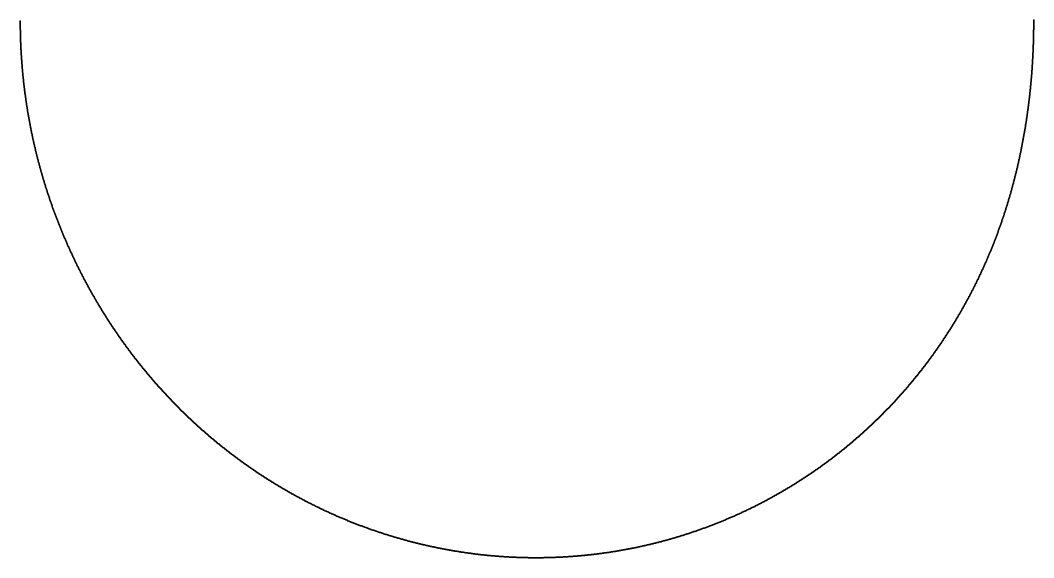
# Model space of a CAD drawing. Header units: metres. Extents: x -296 to 247, y -287 to 288.
# Drawn here: x -296 to 247, y -287 to 0 of the extents above; entities that cross this region are included whole.
import ezdxf

# ---------------------------------------------------------------- set-up
doc = ezdxf.new("R2010")
doc.units = ezdxf.units.M

msp = doc.modelspace()

# ---------------------------------------------------------------- linework, layer by layer
for p in [(-296.01, 0.02), (246.76, 0.44), (246.76, 0), (246.76, 0), (-296.01, -0.47), (-296.01, -0.96), (-296.01, -1.45), (-296, -1.94), (-296, -2.43), (-295.99, -2.92), (-295.99, -3.41), (-295.98, -3.9), (-295.98, -4.39), (-295.97, -4.87), (-295.96, -5.36), (246.73, -4.94), (246.74, -3.97), (246.74, -4.45), (246.75, -2.99), (246.75, -3.48), (246.76, -0.05), (246.76, -0.54), (246.76, -1.03), (246.76, -1.52), (246.76, -1.52), (246.76, -2.01), (246.76, -2.5), (-295.95, -5.85), (-295.94, -6.34), (-295.93, -6.83), (-295.92, -7.32), (-295.91, -7.81), (-295.89, -8.3), (-295.88, -8.79), (-295.86, -9.28), (-295.85, -9.77), (-295.83, -10.26), (-295.81, -10.75), (246.61, -10.82), (246.62, -10.33), (246.64, -9.84), (246.65, -9.35), (246.66, -8.86), (246.67, -8.37), (246.68, -7.88), (246.69, -7.39), (246.7, -6.9), (246.71, -6.41), (246.72, -5.92), (246.73, -5.43), (-295.8, -11.24), (-295.78, -11.73), (-295.76, -12.21), (-295.74, -12.7), (-295.72, -13.19), (-295.69, -13.68), (-295.67, -14.17), (-295.65, -14.66), (-295.62, -15.15), (-295.6, -15.64), (-295.57, -16.13), (246.41, -16.2), (246.43, -15.71), (246.45, -15.22), (246.47, -14.73), (246.49, -14.24), (246.51, -13.75), (246.53, -13.26), (246.54, -12.77), (246.56, -12.29), (246.58, -11.8), (246.59, -11.31), (-295.54, -16.62), (-295.51, -17.1), (-295.49, -17.59), (-295.46, -18.08), (-295.43, -18.57), (-295.39, -19.06), (-295.36, -19.55), (-295.33, -20.04), (-295.3, -20.52), (-295.26, -21.01), (-295.23, -21.5), (246.13, -21.58), (246.16, -21.09), (246.19, -20.6), (246.22, -20.11), (246.24, -19.62), (246.27, -19.13), (246.29, -18.64), (246.32, -18.15), (246.34, -17.67), (246.37, -17.18), (246.39, -16.69), (-295.19, -21.99), (-295.15, -22.48), (-295.12, -22.97), (-295.08, -23.45), (-295.04, -23.94), (-295, -24.43), (-294.96, -24.92), (-294.92, -25.4), (-294.87, -25.89), (-294.83, -26.38), (-294.79, -26.87), (245.77, -26.95), (245.81, -26.46), (245.84, -25.97), (245.88, -25.48), (245.91, -25), (245.95, -24.51), (245.98, -24.02), (246.01, -23.53), (246.04, -23.04), (246.07, -22.55), (246.1, -22.07), (-294.74, -27.36), (-294.7, -27.84), (-294.65, -28.33), (-294.6, -28.82), (-294.55, -29.3), (-294.51, -29.79), (-294.46, -30.28), (-294.41, -30.77), (-294.35, -31.25), (-294.3, -31.74), (-294.25, -32.23), (245.33, -32.32), (245.38, -31.83), (245.42, -31.34), (245.46, -30.85), (245.5, -30.37), (245.54, -29.88), (245.58, -29.39), (245.62, -28.9), (245.66, -28.41), (245.7, -27.93), (245.74, -27.44), (-294.2, -32.71), (-294.14, -33.2), (-294.09, -33.69), (-294.03, -34.17), (-293.97, -34.66), (-293.92, -35.14), (-293.86, -35.63), (-293.8, -36.12), (-293.74, -36.6), (-293.68, -37.09), (-293.61, -37.57), (244.81, -37.68), (244.86, -37.19), (244.91, -36.7), (244.96, -36.22), (245.01, -35.73), (245.06, -35.24), (245.11, -34.75), (245.15, -34.27), (245.2, -33.78), (245.24, -33.29), (245.29, -32.8), (-293.55, -38.06), (-293.49, -38.54), (-293.42, -39.03), (-293.36, -39.51), (-293.29, -40), (-293.23, -40.48), (-293.16, -40.97), (-293.09, -41.45), (-293.02, -41.94), (-292.95, -42.42), (-292.88, -42.91), (-292.81, -43.39), (244.2, -43.03), (244.26, -42.54), (244.32, -42.05), (244.38, -41.57), (244.43, -41.08), (244.49, -40.6), (244.54, -40.11), (244.6, -39.62), (244.65, -39.14), (244.71, -38.65), (244.76, -38.16), (-292.74, -43.88), (-292.67, -44.36), (-292.59, -44.84), (-292.52, -45.33), (-292.44, -45.81), (-292.37, -46.3), (-292.29, -46.78), (-292.21, -47.26), (-292.13, -47.75), (-292.05, -48.23), (-291.97, -48.71), (243.51, -48.37), (243.58, -47.88), (243.64, -47.4), (243.71, -46.91), (243.77, -46.43), (243.84, -45.94), (243.9, -45.46), (243.96, -44.97), (244.02, -44.48), (244.08, -44), (244.14, -43.51), (-291.89, -49.19), (-291.81, -49.68), (-291.73, -50.16), (-291.64, -50.64), (-291.56, -51.12), (-291.48, -51.61), (-291.39, -52.09), (-291.3, -52.57), (-291.22, -53.05), (-291.13, -53.53), (-291.04, -54.02), (242.66, -54.18), (242.73, -53.7), (242.81, -53.21), (242.88, -52.73), (242.96, -52.24), (243.03, -51.76), (243.1, -51.28), (243.17, -50.79), (243.24, -50.31), (243.31, -49.82), (243.38, -49.34), (243.44, -48.85), (-290.95, -54.5), (-290.86, -54.98), (-290.77, -55.46), (-290.67, -55.94), (-290.58, -56.42), (-290.49, -56.9), (-290.39, -57.38), (-290.3, -57.86), (-290.2, -58.34), (-290.11, -58.82), (-290.01, -59.3), (241.79, -59.49), (241.87, -59.01), (241.95, -58.53), (242.03, -58.05), (242.12, -57.56), (242.2, -57.08), (242.27, -56.6), (242.35, -56.11), (242.43, -55.63), (242.51, -55.15), (242.58, -54.66), (-289.91, -59.78), (-289.81, -60.26), (-289.71, -60.74), (-289.61, -61.22), (-289.51, -61.7), (-289.41, -62.18), (-289.3, -62.65), (-289.2, -63.13), (-289.09, -63.61), (-288.99, -64.09), (-288.88, -64.57), (-288.77, -65.04), (240.83, -64.79), (240.92, -64.31), (241.01, -63.83), (241.1, -63.35), (241.19, -62.87), (241.28, -62.39), (241.36, -61.9), (241.45, -61.42), (241.54, -60.94), (241.62, -60.46), (241.71, -59.98), (-288.67, -65.52), (-288.56, -66), (-288.45, -66.48), (-288.34, -66.95), (-288.23, -67.43), (-288.11, -67.91), (-288, -68.38), (-287.89, -68.86), (-287.77, -69.34), (-287.66, -69.81), (-287.54, -70.29), (239.68, -70.55), (239.78, -70.08), (239.88, -69.6), (239.98, -69.12), (240.08, -68.64), (240.17, -68.16), (240.27, -67.68), (240.37, -67.2), (240.46, -66.72), (240.55, -66.24), (240.65, -65.75), (240.74, -65.27), (-287.43, -70.76), (-287.31, -71.24), (-287.19, -71.71), (-287.07, -72.19), (-286.95, -72.66), (-286.83, -73.14), (-286.71, -73.61), (-286.59, -74.08), (-286.46, -74.56), (-286.34, -75.03), (-286.22, -75.51), (-286.09, -75.98), (238.54, -75.82), (238.65, -75.34), (238.76, -74.86), (238.86, -74.38), (238.97, -73.91), (239.07, -73.43), (239.18, -72.95), (239.28, -72.47), (239.38, -71.99), (239.48, -71.51), (239.58, -71.03), (-285.97, -76.45), (-285.84, -76.92), (-285.71, -77.4), (-285.58, -77.87), (-285.45, -78.34), (-285.32, -78.81), (-285.19, -79.29), (-285.06, -79.76), (-284.93, -80.23), (-284.8, -80.7), (-284.66, -81.17), (237.31, -81.06), (237.42, -80.58), (237.54, -80.11), (237.65, -79.63), (237.77, -79.15), (237.88, -78.68), (237.99, -78.2), (238.1, -77.73), (238.21, -77.25), (238.32, -76.77), (238.43, -76.29), (-284.53, -81.64), (-284.39, -82.11), (-284.26, -82.58), (-284.12, -83.05), (-283.98, -83.52), (-283.84, -83.99), (-283.7, -84.46), (-283.56, -84.93), (-283.42, -85.4), (-283.28, -85.87), (-283.14, -86.34), (-283, -86.8), (235.86, -86.75), (235.98, -86.28), (236.11, -85.8), (236.23, -85.33), (236.35, -84.86), (236.48, -84.38), (236.6, -83.91), (236.72, -83.43), (236.84, -82.96), (236.96, -82.48), (237.07, -82.01), (237.19, -81.53), (-282.85, -87.27), (-282.71, -87.74), (-282.56, -88.21), (-282.41, -88.67), (-282.27, -89.14), (-282.12, -89.61), (-281.97, -90.07), (-281.82, -90.54), (-281.67, -91.01), (-281.52, -91.47), (-281.37, -91.94), (234.43, -91.94), (234.57, -91.47), (234.7, -91), (234.83, -90.53), (234.96, -90.06), (235.09, -89.59), (235.22, -89.12), (235.35, -88.64), (235.48, -88.17), (235.61, -87.7), (235.73, -87.22), (-281.22, -92.4), (-281.06, -92.87), (-280.91, -93.33), (-280.75, -93.8), (-280.6, -94.26), (-280.44, -94.72), (-280.29, -95.19), (-280.13, -95.65), (-279.97, -96.12), (-279.81, -96.58), (-279.65, -97.04), (-279.49, -97.5), (232.77, -97.58), (232.91, -97.11), (233.06, -96.64), (233.2, -96.17), (233.34, -95.7), (233.48, -95.24), (233.62, -94.77), (233.75, -94.3), (233.89, -93.83), (234.03, -93.36), (234.16, -92.89), (234.3, -92.42), (-279.33, -97.97), (-279.17, -98.43), (-279, -98.89), (-278.84, -99.35), (-278.67, -99.81), (-278.51, -100.27), (-278.34, -100.73), (-278.18, -101.19), (-278.01, -101.65), (-277.84, -102.11), (-277.67, -102.57), (-277.5, -103.03), (231.15, -102.71), (231.3, -102.25), (231.45, -101.78), (231.6, -101.32), (231.75, -100.85), (231.9, -100.38), (232.05, -99.92), (232.19, -99.45), (232.34, -98.98), (232.48, -98.52), (232.63, -98.05), (-277.33, -103.49), (-277.16, -103.95), (-276.98, -104.41), (-276.81, -104.86), (-276.64, -105.32), (-276.46, -105.78), (-276.29, -106.24), (-276.11, -106.69), (-275.94, -107.15), (-275.76, -107.61), (-275.58, -108.06), (-275.4, -108.52), (229.28, -108.28), (229.44, -107.82), (229.6, -107.36), (229.75, -106.89), (229.91, -106.43), (230.07, -105.97), (230.23, -105.5), (230.38, -105.04), (230.54, -104.57), (230.69, -104.11), (230.85, -103.65), (231, -103.18), (-275.22, -108.97), (-275.04, -109.43), (-274.86, -109.88), (-274.68, -110.34), (-274.49, -110.79), (-274.31, -111.24), (-274.13, -111.7), (-273.94, -112.15), (-273.75, -112.6), (-273.57, -113.06), (-273.38, -113.51), (-273.19, -113.96), (227.29, -113.81), (227.46, -113.35), (227.63, -112.89), (227.79, -112.43), (227.96, -111.97), (228.13, -111.51), (228.29, -111.05), (228.46, -110.59), (228.62, -110.13), (228.79, -109.67), (228.95, -109.21), (229.11, -108.74), (-273, -114.41), (-272.81, -114.86), (-272.62, -115.31), (-272.43, -115.77), (-272.24, -116.22), (-272.05, -116.67), (-271.86, -117.12), (-271.66, -117.57), (-271.47, -118.01), (-271.27, -118.46), (-271.07, -118.91), (-270.88, -119.36), (225.18, -119.29), (225.36, -118.84), (225.54, -118.38), (225.72, -117.93), (225.9, -117.47), (226.07, -117.01), (226.25, -116.56), (226.42, -116.1), (226.6, -115.64), (226.77, -115.18), (226.94, -114.73), (227.12, -114.27), (-270.68, -119.81), (-270.48, -120.26), (-270.28, -120.7), (-270.08, -121.15), (-269.88, -121.6), (-269.68, -122.04), (-269.48, -122.49), (-269.27, -122.93), (-269.07, -123.38), (-268.87, -123.82), (-268.66, -124.27), (-268.45, -124.71), (222.97, -124.73), (223.15, -124.28), (223.34, -123.83), (223.53, -123.38), (223.72, -122.93), (223.9, -122.47), (224.09, -122.02), (224.27, -121.57), (224.46, -121.11), (224.64, -120.66), (224.82, -120.2), (225, -119.75), (-268.25, -125.16), (-268.04, -125.6), (-267.83, -126.04), (-267.62, -126.48), (-267.41, -126.93), (-267.2, -127.37), (-266.99, -127.81), (-266.78, -128.25), (-266.57, -128.69), (-266.36, -129.13), (-266.14, -129.57), (-265.93, -130.01), (220.63, -130.13), (220.83, -129.68), (221.03, -129.23), (221.23, -128.78), (221.42, -128.33), (221.62, -127.89), (221.81, -127.44), (222.01, -126.99), (222.2, -126.54), (222.39, -126.09), (222.59, -125.64), (222.78, -125.19), (-265.71, -130.45), (-265.5, -130.89), (-265.28, -131.33), (-265.06, -131.77), (-264.84, -132.21), (-264.62, -132.65), (-264.4, -133.08), (-264.18, -133.52), (-263.96, -133.96), (-263.74, -134.39), (-263.52, -134.83), (-263.3, -135.27), (218.19, -135.47), (218.4, -135.03), (218.61, -134.58), (218.81, -134.14), (219.02, -133.69), (219.22, -133.25), (219.43, -132.8), (219.63, -132.36), (219.83, -131.91), (220.03, -131.47), (220.24, -131.02), (220.44, -130.57), (-263.07, -135.7), (-262.85, -136.14), (-262.62, -136.57), (-262.39, -137.01), (-262.17, -137.44), (-261.94, -137.87), (-261.71, -138.31), (-261.48, -138.74), (-261.25, -139.17), (-261.02, -139.6), (-260.79, -140.03), (-260.56, -140.46), (-260.33, -140.9), (215.63, -140.76), (215.85, -140.32), (216.07, -139.88), (216.28, -139.44), (216.5, -139), (216.71, -138.56), (216.93, -138.12), (217.14, -137.68), (217.35, -137.24), (217.56, -136.8), (217.77, -136.35), (217.98, -135.91), (-260.09, -141.33), (-259.86, -141.76), (-259.62, -142.19), (-259.39, -142.61), (-259.15, -143.04), (-258.92, -143.47), (-258.68, -143.9), (-258.44, -144.33), (-258.2, -144.75), (-257.96, -145.18), (-257.72, -145.61), (-257.48, -146.03), (-257.24, -146.46), (212.74, -146.42), (212.96, -145.99), (213.19, -145.56), (213.42, -145.12), (213.64, -144.69), (213.87, -144.25), (214.09, -143.82), (214.31, -143.38), (214.53, -142.94), (214.76, -142.51), (214.98, -142.07), (215.2, -141.63), (215.42, -141.2), (-256.99, -146.88), (-256.75, -147.31), (-256.51, -147.73), (-256.26, -148.16), (-256.02, -148.58), (-255.77, -149), (-255.52, -149.43), (-255.28, -149.85), (-255.03, -150.27), (-254.78, -150.69), (-254.53, -151.11), (-254.28, -151.54), (-254.03, -151.96), (209.95, -151.59), (210.18, -151.16), (210.42, -150.74), (210.65, -150.31), (210.89, -149.88), (211.12, -149.45), (211.35, -149.02), (211.59, -148.58), (211.82, -148.15), (212.05, -147.72), (212.28, -147.29), (212.51, -146.86), (-253.78, -152.38), (-253.52, -152.8), (-253.27, -153.21), (-253.02, -153.63), (-252.76, -154.05), (-252.51, -154.47), (-252.25, -154.89), (-252, -155.3), (-251.74, -155.72), (-251.48, -156.14), (-251.22, -156.55), (-250.96, -156.97), (-250.7, -157.38), (206.8, -157.12), (207.04, -156.7), (207.29, -156.28), (207.53, -155.85), (207.78, -155.43), (208.02, -155), (208.27, -154.58), (208.51, -154.15), (208.75, -153.73), (208.99, -153.3), (209.23, -152.88), (209.47, -152.45), (209.71, -152.02), (-250.44, -157.8), (-250.18, -158.21), (-249.92, -158.62), (-249.66, -159.04), (-249.39, -159.45), (-249.13, -159.86), (-248.86, -160.27), (-248.6, -160.68), (-248.33, -161.1), (-248.07, -161.51), (-247.8, -161.92), (-247.53, -162.33), (-247.26, -162.73), (203.52, -162.58), (203.77, -162.16), (204.03, -161.74), (204.29, -161.33), (204.54, -160.91), (204.79, -160.49), (205.05, -160.07), (205.3, -159.65), (205.55, -159.23), (205.8, -158.81), (206.05, -158.39), (206.3, -157.97), (206.55, -157.54), (-246.99, -163.14), (-246.72, -163.55), (-246.45, -163.96), (-246.18, -164.37), (-245.91, -164.77), (-245.63, -165.18), (-245.36, -165.59), (-245.08, -165.99), (-244.81, -166.4), (-244.53, -166.8), (-244.26, -167.2), (-243.98, -167.61), (-243.7, -168.01), (200.11, -167.95), (200.38, -167.54), (200.64, -167.13), (200.91, -166.72), (201.17, -166.31), (201.44, -165.9), (201.7, -165.48), (201.96, -165.07), (202.22, -164.65), (202.48, -164.24), (202.74, -163.83), (203, -163.41), (203.26, -162.99), (-243.42, -168.41), (-243.14, -168.81), (-242.86, -169.22), (-242.58, -169.62), (-242.3, -170.02), (-242.02, -170.42), (-241.74, -170.82), (-241.45, -171.22), (-241.17, -171.62), (-240.88, -172.01), (-240.6, -172.41), (-240.31, -172.81), (-240.02, -173.2), (-239.74, -173.6), (196.3, -173.65), (196.58, -173.25), (196.86, -172.84), (197.13, -172.44), (197.41, -172.03), (197.68, -171.63), (197.95, -171.22), (198.23, -170.81), (198.5, -170.41), (198.77, -170), (199.04, -169.59), (199.31, -169.18), (199.58, -168.77), (199.84, -168.36), (-239.45, -174), (-239.16, -174.39), (-238.87, -174.79), (-238.58, -175.18), (-238.29, -175.57), (-238, -175.97), (-237.71, -176.36), (-237.41, -176.75), (-237.12, -177.14), (-236.82, -177.54), (-236.53, -177.93), (-236.23, -178.32), (-235.94, -178.71), (-235.64, -179.1), (192.64, -178.85), (192.92, -178.45), (193.21, -178.06), (193.49, -177.66), (193.78, -177.26), (194.06, -176.86), (194.34, -176.46), (194.63, -176.06), (194.91, -175.66), (195.19, -175.26), (195.47, -174.86), (195.75, -174.46), (196.02, -174.05), (-235.34, -179.48), (-235.04, -179.87), (-234.75, -180.26), (-234.45, -180.65), (-234.15, -181.03), (-233.84, -181.42), (-233.54, -181.81), (-233.24, -182.19), (-232.94, -182.57), (-232.63, -182.96), (-232.33, -183.34), (-232.02, -183.72), (-231.72, -184.11), (-231.41, -184.49), (188.55, -184.35), (188.84, -183.96), (189.14, -183.57), (189.44, -183.18), (189.73, -182.79), (190.02, -182.4), (190.32, -182.01), (190.61, -181.62), (190.9, -181.22), (191.19, -180.83), (191.48, -180.43), (191.77, -180.04), (192.06, -179.64), (192.35, -179.25), (-231.11, -184.87), (-230.8, -185.25), (-230.49, -185.63), (-230.18, -186.01), (-229.87, -186.39), (-229.56, -186.77), (-229.25, -187.15), (-228.94, -187.52), (-228.63, -187.9), (-228.31, -188.28), (-228, -188.65), (-227.69, -189.03), (-227.37, -189.4), (-227.06, -189.78), (184.32, -189.75), (184.63, -189.37), (184.93, -188.98), (185.24, -188.6), (185.54, -188.22), (185.85, -187.83), (186.15, -187.45), (186.45, -187.06), (186.75, -186.68), (187.05, -186.29), (187.35, -185.91), (187.65, -185.52), (187.95, -185.13), (188.25, -184.74), (-226.74, -190.15), (-226.42, -190.53), (-226.1, -190.9), (-225.79, -191.27), (-225.47, -191.64), (-225.15, -192.01), (-224.83, -192.38), (-224.51, -192.75), (-224.19, -193.12), (-223.87, -193.49), (-223.54, -193.86), (-223.22, -194.23), (-222.9, -194.6), (-222.57, -194.96), (-222.25, -195.33), (179.95, -195.03), (180.27, -194.66), (180.58, -194.28), (180.9, -193.91), (181.21, -193.53), (181.53, -193.16), (181.84, -192.78), (182.15, -192.4), (182.46, -192.02), (182.78, -191.65), (183.09, -191.27), (183.4, -190.89), (183.7, -190.51), (184.01, -190.13), (-221.92, -195.69), (-221.59, -196.06), (-221.27, -196.42), (-220.94, -196.79), (-220.61, -197.15), (-220.28, -197.51), (-219.95, -197.87), (-219.62, -198.24), (-219.29, -198.6), (-218.96, -198.96), (-218.63, -199.32), (-218.3, -199.68), (-217.96, -200.03), (-217.63, -200.39), (-217.29, -200.75), (175.12, -200.56), (175.45, -200.2), (175.78, -199.83), (176.1, -199.46), (176.43, -199.1), (176.75, -198.73), (177.07, -198.36), (177.4, -198), (177.72, -197.63), (178.04, -197.26), (178.36, -196.89), (178.68, -196.52), (179, -196.15), (179.32, -195.77), (179.64, -195.4), (-216.96, -201.11), (-216.62, -201.46), (-216.29, -201.82), (-215.95, -202.17), (-215.61, -202.53), (-215.27, -202.88), (-214.93, -203.24), (-214.6, -203.59), (-214.26, -203.94), (-213.91, -204.29), (-213.57, -204.64), (-213.23, -204.99), (-212.89, -205.34), (-212.55, -205.69), (-212.2, -206.04), (170.14, -205.95), (170.48, -205.6), (170.81, -205.24), (171.15, -204.89), (171.48, -204.53), (171.82, -204.17), (172.15, -203.81), (172.48, -203.45), (172.82, -203.09), (173.15, -202.73), (173.48, -202.37), (173.81, -202.01), (174.14, -201.65), (174.47, -201.29), (174.8, -200.92), (-211.86, -206.39), (-211.51, -206.74), (-211.17, -207.08), (-210.82, -207.43), (-210.47, -207.77), (-210.13, -208.12), (-209.78, -208.46), (-209.43, -208.81), (-209.08, -209.15), (-208.73, -209.49), (-208.38, -209.84), (-208.03, -210.18), (-207.68, -210.52), (-207.33, -210.86), (-206.97, -211.2), (-206.62, -211.54), (164.66, -211.55), (165.01, -211.21), (165.36, -210.86), (165.7, -210.52), (166.05, -210.17), (166.39, -209.82), (166.74, -209.47), (167.08, -209.12), (167.42, -208.77), (167.76, -208.42), (168.11, -208.07), (168.45, -207.72), (168.79, -207.37), (169.13, -207.02), (169.47, -206.66), (169.8, -206.31), (-206.27, -211.87), (-205.91, -212.21), (-205.56, -212.55), (-205.2, -212.88), (-204.84, -213.22), (-204.49, -213.56), (-204.13, -213.89), (-203.77, -214.22), (-203.41, -214.56), (-203.05, -214.89), (-202.69, -215.22), (-202.33, -215.55), (-201.97, -215.88), (-201.61, -216.21), (-201.25, -216.54), (-200.89, -216.87), (159.02, -216.98), (159.38, -216.65), (159.73, -216.31), (160.09, -215.98), (160.45, -215.64), (160.8, -215.3), (161.15, -214.97), (161.51, -214.63), (161.86, -214.29), (162.21, -213.95), (162.57, -213.61), (162.92, -213.27), (163.27, -212.93), (163.62, -212.58), (163.97, -212.24), (164.31, -211.9), (-200.52, -217.2), (-200.16, -217.53), (-199.79, -217.85), (-199.43, -218.18), (-199.06, -218.51), (-198.7, -218.83), (-198.33, -219.16), (-197.96, -219.48), (-197.6, -219.8), (-197.23, -220.12), (-196.86, -220.45), (-196.49, -220.77), (-196.12, -221.09), (-195.75, -221.41), (-195.38, -221.73), (-195.01, -222.04), (-194.63, -222.36), (153.22, -222.24), (153.58, -221.92), (153.95, -221.6), (154.32, -221.27), (154.68, -220.95), (155.05, -220.62), (155.41, -220.29), (155.77, -219.96), (156.14, -219.64), (156.5, -219.31), (156.86, -218.98), (157.22, -218.65), (157.58, -218.32), (157.94, -217.98), (158.3, -217.65), (158.66, -217.32), (-194.26, -222.68), (-193.89, -223), (-193.51, -223.31), (-193.14, -223.63), (-192.76, -223.94), (-192.39, -224.26), (-192.01, -224.57), (-191.63, -224.88), (-191.26, -225.19), (-190.88, -225.5), (-190.5, -225.81), (-190.12, -226.12), (-189.74, -226.43), (-189.36, -226.74), (-188.98, -227.05), (-188.6, -227.36), (-188.22, -227.66), (146.5, -227.95), (146.88, -227.64), (147.26, -227.33), (147.64, -227.02), (148.01, -226.7), (148.39, -226.39), (148.76, -226.07), (149.14, -225.76), (149.51, -225.44), (149.88, -225.13), (150.26, -224.81), (150.63, -224.49), (151, -224.17), (151.37, -223.85), (151.74, -223.53), (152.11, -223.21), (152.48, -222.89), (152.85, -222.57), (-187.84, -227.97), (-187.45, -228.27), (-187.07, -228.58), (-186.69, -228.88), (-186.3, -229.19), (-185.92, -229.49), (-185.53, -229.79), (-185.14, -230.09), (-184.76, -230.39), (-184.37, -230.69), (-183.98, -230.99), (-183.6, -231.29), (-183.21, -231.59), (-182.82, -231.88), (-182.43, -232.18), (-182.04, -232.48), (-181.65, -232.77), (-181.26, -233.06), (-180.86, -233.36), (139.99, -233.13), (140.38, -232.83), (140.76, -232.53), (141.15, -232.23), (141.54, -231.93), (141.92, -231.63), (142.31, -231.33), (142.69, -231.02), (143.07, -230.72), (143.46, -230.42), (143.84, -230.11), (144.22, -229.8), (144.6, -229.5), (144.99, -229.19), (145.37, -228.88), (145.75, -228.57), (146.12, -228.26), (-180.47, -233.65), (-180.08, -233.94), (-179.69, -234.23), (-179.29, -234.53), (-178.9, -234.82), (-178.5, -235.1), (-178.11, -235.39), (-177.71, -235.68), (-177.31, -235.97), (-176.92, -236.26), (-176.52, -236.54), (-176.12, -236.83), (-175.72, -237.11), (-175.32, -237.39), (-174.92, -237.68), (-174.52, -237.96), (-174.12, -238.24), (-173.72, -238.52), (-173.32, -238.8), (132.52, -238.67), (132.92, -238.39), (133.31, -238.1), (133.71, -237.81), (134.11, -237.53), (134.5, -237.24), (134.9, -236.95), (135.29, -236.66), (135.69, -236.37), (136.08, -236.08), (136.48, -235.79), (136.87, -235.5), (137.26, -235.2), (137.65, -234.91), (138.04, -234.62), (138.43, -234.32), (138.82, -234.02), (139.21, -233.73), (139.6, -233.43), (-172.92, -239.08), (-172.52, -239.36), (-172.11, -239.64), (-171.71, -239.91), (-171.31, -240.19), (-170.9, -240.47), (-170.5, -240.74), (-170.09, -241.02), (-169.69, -241.29), (-169.28, -241.56), (-168.87, -241.84), (-168.47, -242.11), (-168.06, -242.38), (-167.65, -242.65), (-167.24, -242.92), (-166.83, -243.19), (-166.42, -243.45), (-166.01, -243.72), (-165.6, -243.99), (124.45, -244.21), (124.85, -243.94), (125.26, -243.67), (125.67, -243.4), (126.08, -243.13), (126.48, -242.86), (126.89, -242.58), (127.3, -242.31), (127.7, -242.03), (128.1, -241.76), (128.51, -241.48), (128.91, -241.2), (129.31, -240.92), (129.72, -240.65), (130.12, -240.37), (130.52, -240.09), (130.92, -239.8), (131.32, -239.52), (131.72, -239.24), (132.12, -238.96), (-165.19, -244.25), (-164.78, -244.52), (-164.37, -244.78), (-163.95, -245.05), (-163.54, -245.31), (-163.13, -245.57), (-162.71, -245.83), (-162.3, -246.09), (-161.88, -246.35), (-161.47, -246.61), (-161.05, -246.87), (-160.64, -247.13), (-160.22, -247.38), (-159.8, -247.64), (-159.38, -247.89), (-158.97, -248.15), (-158.55, -248.4), (-158.13, -248.66), (-157.71, -248.91), (-157.29, -249.16), (-156.87, -249.41), (-156.45, -249.66), (116.17, -249.45), (116.59, -249.19), (117.01, -248.94), (117.43, -248.68), (117.84, -248.42), (118.26, -248.17), (118.68, -247.91), (119.09, -247.65), (119.51, -247.39), (119.92, -247.13), (120.33, -246.87), (120.75, -246.61), (121.16, -246.34), (121.57, -246.08), (121.99, -245.81), (122.4, -245.55), (122.81, -245.28), (123.22, -245.02), (123.63, -244.75), (124.04, -244.48), (-156.03, -249.91), (-155.6, -250.16), (-155.18, -250.41), (-154.76, -250.65), (-154.34, -250.9), (-153.91, -251.14), (-153.49, -251.39), (-153.06, -251.63), (-152.64, -251.88), (-152.21, -252.12), (-151.79, -252.36), (-151.36, -252.6), (-150.93, -252.84), (-150.51, -253.08), (-150.08, -253.32), (-149.65, -253.56), (-149.22, -253.79), (-148.8, -254.03), (-148.37, -254.27), (-147.94, -254.5), (-147.51, -254.74), (-147.08, -254.97), (106.42, -255.08), (106.85, -254.84), (107.28, -254.6), (107.71, -254.37), (108.14, -254.13), (108.56, -253.89), (108.99, -253.65), (109.42, -253.41), (109.84, -253.17), (110.27, -252.92), (110.69, -252.68), (111.12, -252.44), (111.54, -252.19), (111.96, -251.95), (112.39, -251.7), (112.81, -251.45), (113.23, -251.2), (113.65, -250.96), (114.07, -250.71), (114.49, -250.46), (114.91, -250.2), (115.33, -249.95), (115.75, -249.7), (-146.65, -255.2), (-146.21, -255.43), (-145.78, -255.66), (-145.35, -255.89), (-144.92, -256.12), (-144.49, -256.35), (-144.05, -256.58), (-143.62, -256.81), (-143.18, -257.03), (-142.75, -257.26), (-142.31, -257.48), (-141.88, -257.71), (-141.44, -257.93), (-141.01, -258.15), (-140.57, -258.37), (-140.13, -258.59), (-139.7, -258.81), (-139.26, -259.03), (-138.82, -259.25), (-138.38, -259.47), (-137.94, -259.69), (-137.5, -259.9), (-137.06, -260.12), (-136.62, -260.33), (96, -260.5), (96.44, -260.28), (96.88, -260.07), (97.32, -259.85), (97.76, -259.63), (98.19, -259.41), (98.63, -259.19), (99.07, -258.97), (99.5, -258.75), (99.94, -258.52), (100.37, -258.3), (100.81, -258.07), (101.24, -257.85), (101.68, -257.62), (102.11, -257.39), (102.54, -257.17), (102.98, -256.94), (103.41, -256.71), (103.84, -256.48), (104.27, -256.25), (104.7, -256.01), (105.13, -255.78), (105.56, -255.55), (105.99, -255.31), (-136.18, -260.55), (-135.74, -260.76), (-135.3, -260.97), (-134.86, -261.18), (-134.42, -261.39), (-133.97, -261.6), (-133.53, -261.81), (-133.09, -262.02), (-132.65, -262.23), (-132.2, -262.43), (-131.76, -262.64), (-131.31, -262.84), (-130.87, -263.05), (-130.42, -263.25), (-129.98, -263.45), (-129.53, -263.65), (-129.08, -263.86), (-128.64, -264.06), (-128.19, -264.25), (-127.74, -264.45), (-127.29, -264.65), (-126.85, -264.85), (-126.4, -265.04), (-125.95, -265.24), (-125.5, -265.43), (-125.05, -265.63), (-124.6, -265.82), (84.45, -265.84), (84.9, -265.64), (85.35, -265.45), (85.79, -265.25), (86.24, -265.05), (86.69, -264.86), (87.14, -264.66), (87.58, -264.46), (88.03, -264.26), (88.48, -264.06), (88.92, -263.85), (89.37, -263.65), (89.81, -263.45), (90.26, -263.24), (90.7, -263.03), (91.15, -262.83), (91.59, -262.62), (92.03, -262.41), (92.47, -262.2), (92.92, -261.99), (93.36, -261.78), (93.8, -261.57), (94.24, -261.36), (94.68, -261.15), (95.12, -260.93), (95.56, -260.72), (-124.15, -266.01), (-123.7, -266.2), (-123.25, -266.39), (-122.8, -266.58), (-122.34, -266.77), (-121.89, -266.96), (-121.44, -267.14), (-120.99, -267.33), (-120.53, -267.52), (-120.08, -267.7), (-119.63, -267.88), (-119.17, -268.07), (-118.72, -268.25), (-118.26, -268.43), (-117.81, -268.61), (-117.35, -268.79), (-116.9, -268.97), (-116.44, -269.15), (-115.98, -269.32), (-115.53, -269.5), (-115.07, -269.68), (-114.61, -269.85), (-114.16, -270.02), (-113.7, -270.2), (-113.24, -270.37), (-112.78, -270.54), (-112.32, -270.71), (-111.86, -270.88), (-111.4, -271.05), (-110.94, -271.22), (-110.48, -271.38), (70.81, -271.29), (71.27, -271.12), (71.73, -270.95), (72.19, -270.78), (72.65, -270.61), (73.11, -270.43), (73.56, -270.26), (74.02, -270.09), (74.48, -269.91), (74.93, -269.73), (75.39, -269.56), (75.85, -269.38), (76.3, -269.2), (76.76, -269.02), (77.21, -268.84), (77.67, -268.66), (78.12, -268.48), (78.58, -268.29), (79.03, -268.11), (79.48, -267.93), (79.94, -267.74), (80.39, -267.55), (80.84, -267.37), (81.29, -267.18), (81.75, -266.99), (82.2, -266.8), (82.65, -266.61), (83.1, -266.42), (83.55, -266.23), (84, -266.03), (-110.02, -271.55), (-109.56, -271.72), (-109.1, -271.88), (-108.64, -272.04), (-108.18, -272.21), (-107.72, -272.37), (-107.25, -272.53), (-106.79, -272.69), (-106.33, -272.85), (-105.87, -273.01), (-105.4, -273.17), (-104.94, -273.32), (-104.47, -273.48), (-104.01, -273.64), (-103.55, -273.79), (-103.08, -273.94), (-102.62, -274.1), (-102.15, -274.25), (-101.68, -274.4), (-101.22, -274.55), (-100.75, -274.7), (-100.29, -274.85), (-99.82, -274.99), (-99.35, -275.14), (-98.88, -275.29), (-98.42, -275.43), (-97.95, -275.58), (-97.48, -275.72), (-97.01, -275.86), (-96.54, -276.01), (-96.08, -276.15), (-95.61, -276.29), (-95.14, -276.43), (-94.67, -276.56), (-94.2, -276.7), (54.08, -276.81), (54.55, -276.67), (55.02, -276.53), (55.49, -276.39), (55.96, -276.25), (56.42, -276.11), (56.89, -275.96), (57.36, -275.82), (57.83, -275.68), (58.3, -275.53), (58.76, -275.39), (59.23, -275.24), (59.7, -275.09), (60.16, -274.94), (60.63, -274.79), (61.1, -274.64), (61.56, -274.49), (62.03, -274.34), (62.49, -274.19), (62.96, -274.03), (63.42, -273.88), (63.89, -273.72), (64.35, -273.57), (64.81, -273.41), (65.28, -273.25), (65.74, -273.09), (66.2, -272.93), (66.66, -272.77), (67.13, -272.61), (67.59, -272.45), (68.05, -272.29), (68.51, -272.12), (68.97, -271.96), (69.43, -271.79), (69.89, -271.62), (70.35, -271.46), (-93.73, -276.84), (-93.26, -276.97), (-92.79, -277.11), (-92.32, -277.24), (-91.84, -277.38), (-91.37, -277.51), (-90.9, -277.64), (-90.43, -277.77), (-89.96, -277.9), (-89.49, -278.03), (-89.01, -278.16), (-88.54, -278.28), (-88.07, -278.41), (-87.59, -278.54), (-87.12, -278.66), (-86.65, -278.78), (-86.17, -278.91), (-85.7, -279.03), (-85.22, -279.15), (-84.75, -279.27), (-84.28, -279.39), (-83.8, -279.51), (-83.32, -279.62), (-82.85, -279.74), (-82.37, -279.86), (-81.9, -279.97), (-81.42, -280.09), (-80.95, -280.2), (-80.47, -280.31), (-79.99, -280.42), (-79.52, -280.53), (-79.04, -280.64), (-78.56, -280.75), (-78.08, -280.86), (-77.61, -280.97), (-77.13, -281.07), (-76.65, -281.18), (-76.17, -281.28), (-75.69, -281.39), (-75.21, -281.49), (-74.74, -281.59), (-74.26, -281.69), (-73.78, -281.79), (-73.3, -281.89), (-72.82, -281.99), (-72.34, -282.09), (-71.86, -282.19), (32.22, -282.19), (32.7, -282.1), (33.18, -282), (33.66, -281.9), (34.14, -281.8), (34.62, -281.7), (35.1, -281.6), (35.57, -281.5), (36.05, -281.39), (36.53, -281.29), (37.01, -281.18), (37.49, -281.08), (37.97, -280.97), (38.44, -280.86), (38.92, -280.75), (39.4, -280.64), (39.87, -280.53), (40.35, -280.42), (40.83, -280.31), (41.3, -280.2), (41.78, -280.08), (42.26, -279.97), (42.73, -279.85), (43.21, -279.73), (43.68, -279.62), (44.16, -279.5), (44.63, -279.38), (45.11, -279.26), (45.58, -279.14), (46.05, -279.02), (46.53, -278.89), (47, -278.77), (47.48, -278.64), (47.95, -278.52), (48.42, -278.39), (48.89, -278.26), (49.37, -278.14), (49.84, -278.01), (50.31, -277.88), (50.78, -277.75), (51.25, -277.62), (51.73, -277.48), (52.2, -277.35), (52.67, -277.21), (53.14, -277.08), (53.61, -276.94), (-71.38, -282.28), (-70.9, -282.38), (-70.42, -282.47), (-69.94, -282.56), (-69.46, -282.66), (-68.98, -282.75), (-68.49, -282.84), (-68.01, -282.93), (-67.53, -283.02), (-67.05, -283.1), (-66.57, -283.19), (-66.09, -283.28), (-65.6, -283.36), (-65.12, -283.45), (-64.64, -283.53), (-64.16, -283.61), (-63.67, -283.69), (-63.19, -283.77), (-62.71, -283.85), (-62.23, -283.93), (-61.74, -284.01), (-61.26, -284.09), (-60.78, -284.16), (-60.29, -284.24), (-59.81, -284.31), (-59.32, -284.39), (-58.84, -284.46), (-58.36, -284.53), (-57.87, -284.6), (-57.39, -284.67), (-56.9, -284.74), (-56.42, -284.81), (-55.93, -284.88), (-55.45, -284.94), (-54.96, -285.01), (-54.48, -285.07), (-53.99, -285.14), (-53.51, -285.2), (-53.02, -285.26), (-52.53, -285.32), (-52.05, -285.38), (-51.56, -285.44), (-51.08, -285.5), (-50.59, -285.56), (-50.1, -285.62), (-49.62, -285.67), (-49.13, -285.73), (-48.65, -285.78), (-48.16, -285.83), (-47.67, -285.89), (-47.18, -285.94), (-46.7, -285.99), (-46.21, -286.04), (-45.72, -286.09), (-45.24, -286.13), (-44.75, -286.18), (-44.26, -286.23), (-43.77, -286.27), (-43.29, -286.31), (-42.8, -286.36), (-42.31, -286.4), (-41.82, -286.44), (-41.34, -286.48), (-40.85, -286.52), (-40.36, -286.56), (-39.87, -286.6), (-39.38, -286.63), (-38.9, -286.67), (-38.41, -286.7), (-37.92, -286.74), (-37.43, -286.77), (-36.94, -286.8), (-36.45, -286.84), (-35.96, -286.87), (-35.48, -286.9), (-34.99, -286.92), (-34.5, -286.95), (-34.01, -286.98), (-33.52, -287.01), (-33.03, -287.03), (-32.54, -287.06), (-32.05, -287.08), (-31.56, -287.1), (-31.08, -287.12), (-30.59, -287.14), (-30.1, -287.16), (-29.61, -287.18), (-29.12, -287.2), (-28.63, -287.22), (-28.14, -287.23), (-27.65, -287.25), (-27.16, -287.26), (-26.67, -287.27), (-26.18, -287.29), (-25.69, -287.3), (-25.2, -287.31), (-24.71, -287.32), (-24.23, -287.33), (-23.74, -287.34), (-23.25, -287.34), (-22.76, -287.35), (-22.27, -287.35), (-21.78, -287.36), (-21.29, -287.36), (-20.8, -287.36), (-20.31, -287.37), (-19.82, -287.37), (-19.33, -287.37), (-18.84, -287.36), (-18.35, -287.36), (-17.86, -287.36), (-17.37, -287.36), (-16.88, -287.35), (-16.39, -287.34), (-15.9, -287.34), (-15.41, -287.33), (-14.92, -287.32), (-14.43, -287.31), (-13.95, -287.3), (-13.46, -287.29), (-12.97, -287.28), (-12.48, -287.27), (-11.99, -287.25), (-11.5, -287.24), (-11.01, -287.22), (-10.52, -287.21), (-10.03, -287.19), (-9.54, -287.17), (-9.05, -287.15), (-8.56, -287.13), (-8.07, -287.11), (-7.58, -287.09), (-7.1, -287.06), (-6.61, -287.04), (-6.12, -287.02), (-5.63, -286.99), (-5.14, -286.96), (-4.65, -286.94), (-4.16, -286.91), (-3.67, -286.88), (-3.19, -286.85), (-2.7, -286.82), (-2.21, -286.78), (-1.72, -286.75), (-1.23, -286.72), (-0.74, -286.68), (-0.26, -286.65), (0.23, -286.61), (0.72, -286.57), (1.21, -286.53), (1.7, -286.5), (2.19, -286.46), (2.67, -286.41), (3.16, -286.37), (3.65, -286.33), (4.14, -286.29), (4.62, -286.24), (5.11, -286.19), (5.6, -286.15), (6.09, -286.1), (6.57, -286.05), (7.06, -286), (7.55, -285.95), (8.03, -285.9), (8.52, -285.85), (9.01, -285.8), (9.49, -285.74), (9.98, -285.69), (10.47, -285.63), (10.95, -285.58), (11.44, -285.52), (11.92, -285.46), (12.41, -285.4), (12.9, -285.34), (13.38, -285.28), (13.87, -285.22), (14.35, -285.15), (14.84, -285.09), (15.32, -285.03), (15.81, -284.96), (16.29, -284.89), (16.78, -284.83), (17.26, -284.76), (17.75, -284.69), (18.23, -284.62), (18.72, -284.55), (19.2, -284.48), (19.69, -284.4), (20.17, -284.33), (20.65, -284.26), (21.14, -284.18), (21.62, -284.1), (22.1, -284.03), (22.59, -283.95), (23.07, -283.87), (23.55, -283.79), (24.04, -283.71), (24.52, -283.63), (25, -283.54), (25.48, -283.46), (25.97, -283.37), (26.45, -283.29), (26.93, -283.2), (27.41, -283.12), (27.89, -283.03), (28.37, -282.94), (28.86, -282.85), (29.34, -282.76), (29.82, -282.67), (30.3, -282.57), (30.78, -282.48), (31.26, -282.39), (31.74, -282.29)]:
    msp.add_point(p)

doc.saveas('drawing.dxf')
